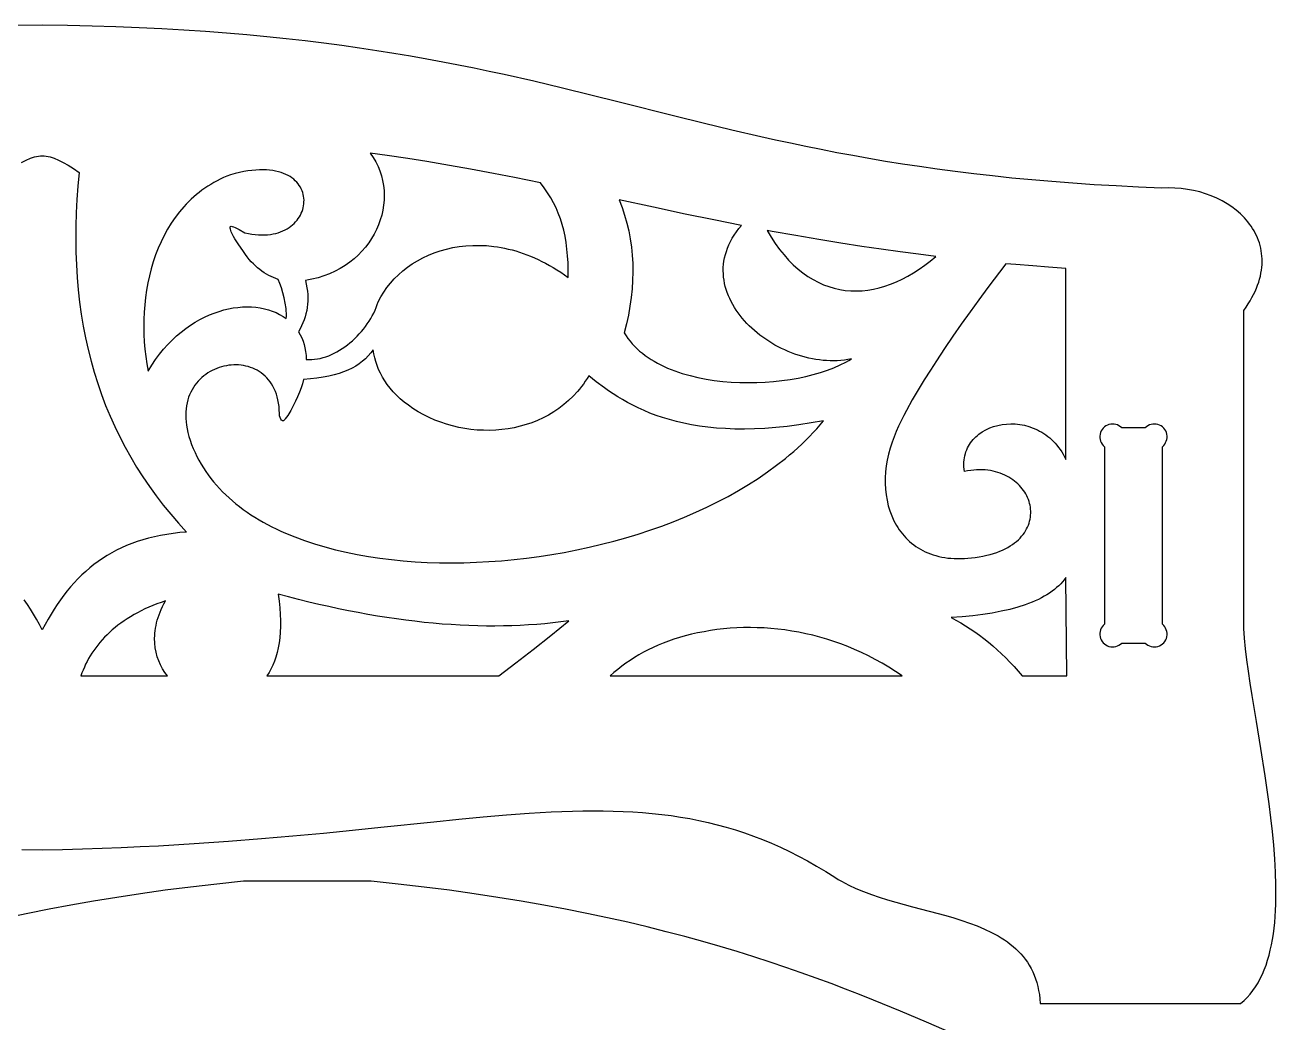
# Model space of a CAD drawing. Header units: metres. Extents: x 0 to 1337, y 0 to 1525.
# Drawn here: x 393.4 to 540.5, y 553.9 to 671.2 of the extents above; entities that cross this region are included whole.
import ezdxf

# ---------------------------------------------------------------- set-up
doc = ezdxf.new("R2010")
doc.units = ezdxf.units.M
doc.layers.add('Page1', color=7, linetype='CONTINUOUS')

msp = doc.modelspace()

# ---------------------------------------------------------------- linework, layer by layer
at = {"layer": 'Page1'}
for points in [[(536.316772, 556.172058), (536.713989, 556.514832), (537.08783, 556.883362), (537.438843, 557.276917), (537.767456, 557.694824), (538.074219, 558.136353), (538.359741, 558.600769), (538.624512, 559.087341), (538.86908, 559.595398), (539.093933, 560.124207), (539.299622, 560.673035), (539.486694, 561.241211), (539.65564, 561.827942), (539.807068, 562.432617), (539.941467, 563.054443), (540.059326, 563.692749), (540.161255, 564.346741), (540.247742, 565.015808), (540.319336, 565.699219), (540.376526, 566.39624), (540.419861, 567.106079), (540.449951, 567.828125), (540.467163, 568.561646), (540.472229, 569.305908), (540.465515, 570.060181), (540.419128, 571.595947), (540.332214, 573.163208), (540.209106, 574.756348), (540.054016, 576.369507), (539.871155, 577.99707), (539.664856, 579.633301), (539.439331, 581.272461), (539.198853, 582.908813), (538.690002, 586.15033), (538.172302, 589.312012), (537.67981, 592.348206), (537.453613, 593.804932), (537.24646, 595.213074), (537.062622, 596.567017), (536.906372, 597.860901), (536.781921, 599.089172), (536.693542, 600.245972), (536.693542, 600.245972), (536.69397, 637.630249), (536.692993, 637.630371), (536.961121, 638.008362), (537.210083, 638.384277), (537.440186, 638.757996), (537.651733, 639.129333), (537.844971, 639.498291), (538.020264, 639.864563), (538.177795, 640.228149), (538.317871, 640.588806), (538.440796, 640.946472), (538.546875, 641.301025), (538.636292, 641.652283), (538.709473, 642.000122), (538.766602, 642.34436), (538.807983, 642.684937), (538.833923, 643.021729), (538.844604, 643.354492), (538.840454, 643.683228), (538.821716, 644.00769), (538.788574, 644.327759), (538.741455, 644.643311), (538.680481, 644.954285), (538.606079, 645.260437), (538.518494, 645.561707), (538.417908, 645.85791), (538.304749, 646.148926), (538.179199, 646.43457), (538.041626, 646.714844), (537.892212, 646.989441), (537.731323, 647.258362), (537.559204, 647.521423), (537.376099, 647.778442), (537.182373, 648.029358), (536.978271, 648.273987), (536.764038, 648.512268), (536.540039, 648.743958), (536.306458, 648.968933), (535.81189, 649.398376), (535.282593, 649.799438), (534.720825, 650.171082), (534.128784, 650.512207), (533.50885, 650.821716), (532.86322, 651.098511), (532.194092, 651.341492), (531.503845, 651.549683), (530.794617, 651.721863), (530.068787, 651.856995), (529.328552, 651.954041), (528.576172, 652.01178), (527.813904, 652.029297), (527.044006, 652.005371), (527.044006, 652.005371), (524.328064, 652.118591), (521.6828, 652.251587), (519.105835, 652.403748), (516.594788, 652.574341), (514.147156, 652.762756), (511.760651, 652.968323), (509.43277, 653.190247), (507.161163, 653.42804), (504.94342, 653.680847), (502.7771, 653.94812), (500.659821, 654.229187), (498.589142, 654.523315), (496.562714, 654.829834), (494.578094, 655.148132), (492.632904, 655.477478), (490.724701, 655.8172), (488.851074, 656.166687), (487.009674, 656.525208), (485.198029, 656.89209), (483.413757, 657.266724), (481.65448, 657.648315), (479.917725, 658.036316), (476.502319, 658.828735), (473.148254, 659.638489), (469.836334, 660.460266), (463.261749, 662.118286), (459.960602, 662.943787), (456.624573, 663.759766), (453.234344, 664.560852), (449.770721, 665.341675), (448.005371, 665.722778), (446.214417, 666.096863), (444.395508, 666.463135), (442.546204, 666.820984), (440.664093, 667.169739), (438.746796, 667.508667), (436.79187, 667.837219), (434.796936, 668.154602), (432.759583, 668.460205), (430.677399, 668.753357), (428.548004, 669.033386), (426.368927, 669.299561), (424.137817, 669.55127), (421.852264, 669.787842), (419.509827, 670.008545), (417.108124, 670.21283), (414.644745, 670.399902), (412.11731, 670.569092), (409.523346, 670.719788), (406.860504, 670.851318), (404.126373, 670.962952), (401.318512, 671.054077), (398.434509, 671.124023), (395.472015, 671.172058), (395.472015, 671.172058), (392.509521, 671.124023)], [(393.025146, 655.031067), (393.565521, 655.304138), (394.072327, 655.517517), (394.315643, 655.601807), (394.553619, 655.671082), (394.787201, 655.725281), (395.017456, 655.764526), (395.245361, 655.788635), (395.471924, 655.797729), (395.471924, 655.797729), (395.698486, 655.788635), (395.926392, 655.764526), (396.156647, 655.725281), (396.390228, 655.671082), (396.628204, 655.601807), (396.871521, 655.517517), (397.378326, 655.304138), (397.918701, 655.031067), (398.500763, 654.698547), (399.132568, 654.306702), (399.822205, 653.855774), (399.822205, 653.855774), (399.666168, 652.247864), (399.545593, 650.658447), (399.46048, 649.087463), (399.410828, 647.535034), (399.396637, 646.001099), (399.417938, 644.485657), (399.47467, 642.988708), (399.566864, 641.510254), (399.694519, 640.050293), (399.857635, 638.608887), (400.056244, 637.185913), (400.290283, 635.781494), (400.559784, 634.395569), (400.864746, 633.028076), (401.2052, 631.679138), (401.581085, 630.348694), (401.992432, 629.036804), (402.43927, 627.743347), (402.921539, 626.468445), (403.439301, 625.211975), (403.992493, 623.97406), (404.581177, 622.754639), (405.205292, 621.553711), (405.864899, 620.371338), (406.559937, 619.207397), (407.290466, 618.062012), (408.056427, 616.93512), (408.85788, 615.826721), (409.694794, 614.736816), (410.567139, 613.665405), (411.474976, 612.612549), (412.418274, 611.578186), (412.418274, 611.578186), (411.622101, 611.505249), (410.847717, 611.41272), (410.094635, 611.300781), (409.362457, 611.169556), (408.650665, 611.019043), (407.958801, 610.849426), (407.286469, 610.660767), (406.633148, 610.453247), (405.998413, 610.226929), (405.381805, 609.981934), (404.782837, 609.718323), (404.20108, 609.436279), (403.636047, 609.135864), (403.087311, 608.8172), (402.554382, 608.480408), (402.036835, 608.12561), (401.53421, 607.752808), (401.046021, 607.362305), (400.571838, 606.954041), (400.111176, 606.528137), (399.663574, 606.084839), (399.228607, 605.624084), (398.805786, 605.146118), (398.394684, 604.65094), (397.994812, 604.138733), (397.605713, 603.609619), (397.226959, 603.06366), (396.858063, 602.500977), (396.498566, 601.921631), (396.14801, 601.325867), (395.805969, 600.713623), (395.471954, 600.085144)], [(426.493378, 631.862732), (426.822968, 631.846802), (427.154114, 631.852478), (427.486237, 631.879089), (427.818756, 631.925903), (428.151093, 631.992249), (428.482666, 632.077454), (428.812927, 632.180786), (429.141296, 632.301575), (429.467194, 632.439148), (429.790039, 632.592834), (430.109253, 632.761902), (430.424255, 632.945679), (430.734467, 633.143433), (431.039337, 633.354553), (431.338287, 633.578247), (431.630707, 633.813904), (431.916046, 634.060852), (432.193756, 634.318298), (432.463226, 634.585632), (432.723877, 634.862183), (432.975128, 635.147156), (433.216431, 635.440002), (433.447205, 635.739868), (433.66687, 636.046204), (433.874817, 636.358215), (434.070526, 636.675354), (434.253387, 636.996765), (434.422852, 637.321838), (434.578308, 637.649841), (434.719208, 637.980164), (434.844971, 638.312073), (434.955017, 638.644836), (434.955017, 638.644836), (435.25647, 639.221252), (435.597046, 639.780457), (435.975403, 640.320923), (436.390198, 640.84137), (436.840057, 641.340271), (437.323639, 641.816284), (437.8396, 642.267883), (438.386536, 642.693726), (438.963104, 643.092407), (439.567993, 643.462463), (440.199799, 643.802429), (440.857208, 644.111023), (441.538849, 644.386658), (442.243347, 644.627991), (442.96936, 644.833618), (443.715515, 645.002075), (444.480499, 645.131958), (445.262939, 645.221863), (446.061462, 645.270325), (446.874725, 645.276001), (447.701385, 645.237366), (448.540039, 645.153076), (448.96347, 645.093323), (449.389404, 645.021667), (449.817657, 644.937805), (450.248047, 644.841675), (450.68045, 644.733093), (451.114685, 644.611816), (451.550568, 644.477661), (451.987915, 644.330505), (452.426575, 644.170166), (452.866394, 643.99646), (453.30719, 643.809204), (453.748779, 643.608154), (454.19101, 643.39325), (454.633698, 643.164246), (455.076691, 642.920959), (455.519806, 642.663269), (455.962891, 642.39093), (456.405731, 642.103821), (456.848236, 641.801697), (457.290161, 641.484436), (457.290161, 641.484436), (457.288116, 642.373718), (457.26236, 643.228027), (457.21228, 644.049255), (457.137207, 644.839417), (457.036469, 645.600464), (456.909424, 646.334412), (456.755432, 647.043152), (456.573822, 647.72876), (456.363922, 648.393127), (456.125092, 649.038269), (455.856659, 649.666138), (455.558014, 650.278687), (455.228455, 650.87793), (454.86734, 651.465881), (454.473999, 652.044434), (454.047821, 652.61554), (454.047821, 652.61554), (450.98822, 653.234619), (450.98822, 653.234619), (448.504303, 653.720093), (445.805115, 654.225891), (445.805115, 654.225891), (443.347198, 654.665466), (440.676147, 655.115051), (440.676147, 655.115051), (438.437531, 655.470886), (436.005585, 655.833862), (436.005585, 655.833862), (434.028748, 656.112061), (434.028748, 656.112061), (434.37323, 655.610596), (434.675964, 655.092468), (434.937408, 654.55957), (435.157959, 654.013672), (435.338043, 653.456726), (435.478027, 652.890686), (435.578369, 652.317322), (435.639435, 651.738586), (435.661652, 651.156372), (435.645416, 650.57251), (435.591187, 649.988953), (435.499298, 649.407532), (435.370239, 648.8302), (435.204346, 648.258789), (435.002045, 647.69519), (434.763794, 647.141296), (434.48996, 646.598938), (434.180939, 646.070129), (433.837158, 645.556702), (433.459045, 645.060486), (433.046997, 644.583435), (432.60141, 644.12738), (432.122681, 643.694275), (431.611267, 643.28595), (431.067535, 642.904297), (430.491913, 642.55127), (429.884796, 642.228638), (429.246582, 641.938354), (428.577728, 641.682373), (427.878601, 641.462402), (427.149658, 641.280518), (426.774109, 641.204407), (426.391235, 641.138489), (426.391235, 641.138489), (426.495605, 640.714294), (426.577118, 640.299438), (426.636292, 639.893372), (426.673615, 639.495422), (426.689514, 639.104919), (426.684509, 638.721313), (426.659058, 638.343872), (426.613647, 637.971985), (426.548767, 637.605042), (426.464874, 637.24231), (426.362488, 636.883301), (426.242065, 636.527283), (426.104065, 636.173645), (425.949005, 635.821655), (425.777313, 635.470825), (425.589539, 635.120422), (425.589539, 635.120422), (425.789795, 634.774597), (425.966888, 634.410767), (426.119934, 634.029175), (426.248016, 633.630066), (426.350311, 633.213684), (426.425873, 632.780151), (426.473877, 632.329773), (426.493378, 631.862732)], [(424.144196, 636.669617), (424.160156, 636.962341), (424.16098, 637.260803), (424.147736, 637.56366), (424.121552, 637.869507), (424.034943, 638.484802), (423.910126, 639.095886), (423.756134, 639.691711), (423.581909, 640.261475), (423.396454, 640.79425), (423.208801, 641.279175), (423.208801, 641.279175), (422.927948, 641.37146), (422.649078, 641.477722), (422.372467, 641.598145), (422.09848, 641.732849), (421.827362, 641.88208), (421.559418, 642.046021), (421.294952, 642.224854), (421.034302, 642.418762), (420.77771, 642.62793), (420.525543, 642.8526), (420.278015, 643.092896), (420.035492, 643.34906), (419.798279, 643.621277), (419.56662, 643.909729), (419.340881, 644.2146), (419.121307, 644.536072), (419.121307, 644.536072), (418.501556, 645.445129), (418.106354, 646.048462), (417.954803, 646.297852), (417.859619, 646.478333), (417.859619, 646.478333), (417.687164, 646.879456), (417.575378, 647.188293), (417.548462, 647.306213), (417.544189, 647.398743), (417.565033, 647.465088), (417.613495, 647.504578), (417.692047, 647.516357), (417.803162, 647.499634), (417.949371, 647.453735), (418.133148, 647.377869), (418.623291, 647.133057), (419.293549, 646.759033), (419.293549, 646.759033), (419.707977, 646.666382), (420.11087, 646.594421), (420.502045, 646.542419), (420.881439, 646.509705), (421.248901, 646.495544), (421.60434, 646.499329), (421.947601, 646.520264), (422.278564, 646.557678), (422.597168, 646.610901), (422.903259, 646.67926), (423.196716, 646.762024), (423.477417, 646.858521), (423.745239, 646.968018), (424.000122, 647.089905), (424.241852, 647.223389), (424.470398, 647.367798), (424.685608, 647.522522), (424.887329, 647.686768), (425.075531, 647.859863), (425.25, 648.041138), (425.410675, 648.229919), (425.557434, 648.425476), (425.690125, 648.627136), (425.808685, 648.834167), (425.912933, 649.045898), (426.002808, 649.261658), (426.078156, 649.480713), (426.138885, 649.702393), (426.184845, 649.926025), (426.215942, 650.150818), (426.232056, 650.376221), (426.233063, 650.60144), (426.218842, 650.825806), (426.189301, 651.048645), (426.144287, 651.269226), (426.08371, 651.486938), (426.007416, 651.700989), (425.915344, 651.910706), (425.807312, 652.115417), (425.683258, 652.314392), (425.54303, 652.507019), (425.386505, 652.692566), (425.213593, 652.870239), (425.02417, 653.03949), (424.818085, 653.199585), (424.595276, 653.349792), (424.355591, 653.489441), (424.098907, 653.617798), (423.825104, 653.734253), (423.534088, 653.838013), (423.225739, 653.928467), (422.899902, 654.004883), (422.556519, 654.066589), (422.195435, 654.112854), (421.816528, 654.143005), (421.419678, 654.156372), (421.004791, 654.152222), (420.571716, 654.129822), (420.120392, 654.088623), (419.650635, 654.027771), (419.162384, 653.946716), (418.655457, 653.844604), (418.129791, 653.720886), (417.585266, 653.574768), (417.585266, 653.574768), (417.178131, 653.412537), (416.779968, 653.239624), (416.390686, 653.056274), (416.010254, 652.862732), (415.638641, 652.65918), (415.275818, 652.445801), (414.921722, 652.2229), (414.576355, 651.99054), (414.239624, 651.749084), (413.91153, 651.498596), (413.59201, 651.239441), (413.281036, 650.97168), (412.978577, 650.695679), (412.684601, 650.411499), (412.399017, 650.119385), (412.121826, 649.819641), (411.592499, 649.197876), (411.096222, 648.547852), (410.632721, 647.871216), (410.20166, 647.169739), (409.802765, 646.445007), (409.435669, 645.69873), (409.100098, 644.932678), (408.795746, 644.148438), (408.522278, 643.347717), (408.279358, 642.532166), (408.066711, 641.703491), (407.884033, 640.863464), (407.730957, 640.013611), (407.607208, 639.155701), (407.512482, 638.291382), (407.446442, 637.422424), (407.408783, 636.550415), (407.39917, 635.677002), (407.417328, 634.804016), (407.462891, 633.932983), (407.535614, 633.065735), (407.635132, 632.203796), (407.761169, 631.348999), (407.913361, 630.502869), (407.913361, 630.502869), (408.343445, 631.196167), (408.79184, 631.853882), (409.257233, 632.47644), (409.738281, 633.064026), (410.233643, 633.617065), (410.742004, 634.135864), (411.261993, 634.620728), (411.792328, 635.072021), (412.331635, 635.48999), (412.878571, 635.875061), (413.431854, 636.227478), (413.990082, 636.547607), (414.551971, 636.835815), (415.11615, 637.092346), (415.681305, 637.317505), (416.246124, 637.511719), (416.809204, 637.675293), (417.369263, 637.808472), (417.924988, 637.911682), (418.474976, 637.985168), (419.017914, 638.029297), (419.552521, 638.044373), (420.077393, 638.030762), (420.591217, 637.988708), (421.092682, 637.91864), (421.580444, 637.820862), (422.053131, 637.695618), (422.50946, 637.543274), (422.948059, 637.364197), (423.367584, 637.158691), (423.766754, 636.927063), (424.144196, 636.669617)], [(463.278442, 650.62793), (463.618042, 649.727051), (463.917267, 648.815918), (464.176147, 647.894531), (464.394623, 646.963013), (464.572754, 646.02124), (464.71051, 645.069275), (464.807892, 644.107117), (464.864899, 643.134705), (464.881531, 642.152161), (464.857819, 641.159363), (464.793701, 640.156372), (464.68924, 639.143127), (464.544373, 638.11969), (464.359161, 637.08606), (464.133575, 636.042236), (463.867615, 634.98822), (463.867615, 634.98822), (464.079987, 634.65033), (464.308838, 634.323425), (464.55365, 634.007507), (464.813995, 633.702393), (465.089325, 633.408081), (465.379211, 633.12439), (465.683136, 632.851257), (466.000641, 632.588684), (466.331238, 632.336487), (466.674438, 632.094604), (467.029755, 631.862915), (467.396698, 631.641418), (467.774841, 631.429932), (468.163635, 631.228455), (468.562653, 631.036804), (468.971344, 630.85498), (469.389313, 630.682861), (469.81601, 630.520325), (470.250946, 630.36731), (470.693695, 630.223755), (471.600647, 629.9646), (472.532898, 629.742188), (473.486694, 629.555725), (474.458099, 629.404541), (475.443298, 629.287964), (476.438446, 629.205261), (477.439636, 629.155762), (478.443054, 629.138733), (479.444824, 629.153503), (480.441071, 629.199341), (481.427979, 629.275513), (482.401672, 629.381409), (483.358276, 629.516235), (484.293945, 629.679382), (485.204834, 629.870056), (486.087067, 630.087585), (486.936829, 630.331299), (487.750183, 630.600464), (488.523346, 630.894348), (489.252441, 631.212341), (489.933594, 631.55365), (490.254974, 631.732788), (490.562958, 631.917603), (490.562958, 631.917603), (490.154877, 631.842712), (489.743713, 631.783936), (489.329926, 631.74115), (488.913971, 631.713867), (488.496307, 631.701904), (488.077423, 631.705017), (487.657745, 631.722778), (487.237793, 631.755005), (486.817993, 631.801331), (486.398834, 631.861511), (485.980774, 631.935303), (485.56427, 632.022339), (485.149811, 632.122314), (484.737854, 632.234985), (484.328857, 632.360046), (483.923279, 632.497253), (483.521606, 632.64624), (483.124329, 632.806702), (482.731842, 632.978455), (482.344666, 633.161133), (481.963257, 633.354431), (481.588104, 633.558105), (481.219635, 633.771912), (480.858307, 633.995422), (480.504639, 634.228394), (480.159058, 634.470642), (479.822052, 634.721741), (479.494049, 634.981445), (479.175568, 635.249512), (478.867035, 635.525574), (478.56897, 635.809448), (478.281769, 636.100708), (478.005951, 636.399109), (477.741943, 636.704407), (477.490265, 637.016296), (477.251312, 637.334473), (477.025604, 637.65863), (476.813599, 637.988525), (476.615784, 638.323792), (476.432556, 638.664185), (476.264435, 639.00946), (476.111908, 639.359253), (475.975372, 639.713318), (475.855377, 640.071289), (475.752319, 640.432983), (475.666687, 640.798035), (475.598938, 641.166199), (475.549591, 641.537109), (475.519043, 641.910583), (475.507813, 642.286255), (475.516327, 642.663818), (475.545105, 643.043091), (475.594543, 643.423645), (475.665161, 643.805298), (475.757416, 644.187683), (475.871735, 644.570557), (476.008636, 644.953613), (476.168579, 645.336548), (476.35202, 645.719055), (476.559418, 646.100952), (476.791229, 646.481812), (477.047943, 646.861389), (477.330017, 647.239441), (477.637939, 647.615601), (477.637939, 647.615601), (474.391907, 648.265259), (471.049225, 648.958435), (471.049225, 648.958435), (467.313293, 649.752991), (463.278442, 650.62793)], [(480.657043, 647.034302), (481.130371, 646.240906), (481.620789, 645.496277), (482.127563, 644.80011), (482.649872, 644.151978), (483.186981, 643.551575), (483.738129, 642.998474), (484.302551, 642.49231), (484.879456, 642.032654), (485.468109, 641.619141), (486.067719, 641.251465), (486.677521, 640.929199), (487.296783, 640.651917), (487.924683, 640.419312), (488.560516, 640.230957), (489.203491, 640.086548), (489.852814, 639.985596), (490.507751, 639.927795), (491.167542, 639.91272), (491.83139, 639.940002), (492.498566, 640.009338), (493.168243, 640.120239), (493.839752, 640.2724), (494.512238, 640.465393), (495.184967, 640.698853), (495.857178, 640.972412), (496.528107, 641.285706), (497.196991, 641.638306), (497.863037, 642.029846), (498.525513, 642.460022), (499.183655, 642.928345), (499.836639, 643.434509), (500.483765, 643.978088), (500.483765, 643.978088), (498.446503, 644.225098), (496.296021, 644.504272), (494.069641, 644.811096), (491.804688, 645.141174), (491.804688, 645.141174), (489.343536, 645.517761), (486.734192, 645.944824), (484.025909, 646.414673), (481.267914, 646.9198), (481.267914, 646.9198), (480.657043, 647.034302)], [(508.736694, 643.11792), (506.618805, 640.308411), (505.563934, 638.88739), (504.519257, 637.457825), (503.490387, 636.021545), (502.482941, 634.580383), (501.502533, 633.135986), (500.55481, 631.690186), (500.55481, 631.690186), (499.851929, 630.595337), (499.133911, 629.46167), (498.415771, 628.294189), (497.712585, 627.098022), (497.039337, 625.878235), (496.718658, 625.261108), (496.411133, 624.640015), (496.118591, 624.015564), (495.842957, 623.388367), (495.58609, 622.759155), (495.349884, 622.128418), (495.349884, 622.128418), (495.121735, 621.43396), (494.931335, 620.736633), (494.778625, 620.038452), (494.663544, 619.341614), (494.586029, 618.648193), (494.546021, 617.960266), (494.543488, 617.279846), (494.578369, 616.609192), (494.650604, 615.950256), (494.760132, 615.305176), (494.906891, 614.676025), (495.09082, 614.064941), (495.31189, 613.473999), (495.570038, 612.905273), (495.865173, 612.36084), (496.026611, 612.09845), (496.197296, 611.842834), (496.377167, 611.594421), (496.566284, 611.353333), (496.764618, 611.119934), (496.972137, 610.89447), (497.188873, 610.677124), (497.414795, 610.468201), (497.649872, 610.268005), (497.894165, 610.076782), (498.147614, 609.894714), (498.410217, 609.722168), (498.681976, 609.559387), (498.962891, 609.406555), (499.25293, 609.264038), (499.552124, 609.132019), (499.860413, 609.010742), (500.177856, 608.900574), (500.504395, 608.801697), (500.840057, 608.714355), (501.184784, 608.638916), (501.538635, 608.5755), (501.90155, 608.524475), (502.27356, 608.486084), (502.654633, 608.460571), (503.044769, 608.44812), (503.44397, 608.449158), (503.852234, 608.463806), (504.269501, 608.492432), (504.695831, 608.535217), (505.131195, 608.592407), (505.575562, 608.664368), (506.028931, 608.751221), (506.491333, 608.853394), (506.491333, 608.853394), (506.894623, 608.955688), (507.28006, 609.06842), (507.647858, 609.19104), (507.998169, 609.323242), (508.331177, 609.464539), (508.647095, 609.614563), (508.946075, 609.772827), (509.228302, 609.938904), (509.493958, 610.112427), (509.743195, 610.292969), (509.976257, 610.480042), (510.193268, 610.67334), (510.39444, 610.872314), (510.579926, 611.076599), (510.749939, 611.285706), (510.904633, 611.499329), (511.044189, 611.71698), (511.168793, 611.938232), (511.278625, 612.16272), (511.373901, 612.389893), (511.454742, 612.619446), (511.521362, 612.850952), (511.573914, 613.083923), (511.61261, 613.317932), (511.637634, 613.552612), (511.649139, 613.787537), (511.647308, 614.022217), (511.632324, 614.256348), (511.604401, 614.48938), (511.56366, 614.720947), (511.510345, 614.950623), (511.44458, 615.177979), (511.366577, 615.402649), (511.27652, 615.624084), (511.174561, 615.84198), (511.060913, 616.055847), (510.93573, 616.26532), (510.799194, 616.46991), (510.65152, 616.669189), (510.492828, 616.862793), (510.323364, 617.050293), (510.14325, 617.231201), (509.952728, 617.405212), (509.751923, 617.571777), (509.541016, 617.73053), (509.320251, 617.881042), (509.089722, 618.022888), (508.84967, 618.15564), (508.60025, 618.278931), (508.341675, 618.392212), (508.074066, 618.495178), (507.797668, 618.587402), (507.512604, 618.668335), (507.219086, 618.737732), (506.917297, 618.794983), (506.607422, 618.839844), (506.289581, 618.871765), (505.96405, 618.890381), (505.630951, 618.895264), (505.290466, 618.885986), (504.94278, 618.862061), (504.588074, 618.823181), (504.226532, 618.76886), (503.858337, 618.698669), (503.858337, 618.698669), (503.820953, 618.982422), (503.798828, 619.26001), (503.791595, 619.531372), (503.798859, 619.796387), (503.82019, 620.054932), (503.855225, 620.306885), (503.903534, 620.552124), (503.964783, 620.790649), (504.038513, 621.022278), (504.124359, 621.246887), (504.221924, 621.464478), (504.33078, 621.674805), (504.450592, 621.877869), (504.580902, 622.073486), (504.721375, 622.261658), (504.871552, 622.4422), (505.031067, 622.61499), (505.199524, 622.780029), (505.376526, 622.937073), (505.561707, 623.086121), (505.954865, 623.359741), (506.375916, 623.599976), (506.821625, 623.80603), (507.288818, 623.977051), (507.774384, 624.112183), (508.275116, 624.210693), (508.787872, 624.271606), (509.309448, 624.29425), (509.836731, 624.277649), (510.366486, 624.221069), (510.895599, 624.123596), (511.420868, 623.984436), (511.939148, 623.802795), (512.447266, 623.577759), (512.696533, 623.44873), (512.942017, 623.308594), (513.183411, 623.157166), (513.420288, 622.994385), (513.652283, 622.820129), (513.878906, 622.634338), (514.099854, 622.436829), (514.314697, 622.2276), (514.52301, 622.006409), (514.724426, 621.773315), (514.918579, 621.528137), (515.105042, 621.270691), (515.283447, 621.001038), (515.453308, 620.718933), (515.614319, 620.424316), (515.766052, 620.117126), (515.766052, 620.117126), (515.766052, 642.565552), (515.766052, 642.565552), (513.739563, 642.709473), (513.739563, 642.709473), (511.897888, 642.85083), (509.90155, 643.016785), (509.90155, 643.016785), (508.736694, 643.11792)], [(424.334595, 625.278809), (424.005646, 624.898193), (424.005646, 624.898193), (423.963501, 624.801453), (423.917389, 624.727905), (423.868164, 624.676453), (423.816681, 624.645996), (423.763824, 624.635437), (423.71048, 624.643677), (423.65744, 624.669556), (423.605652, 624.712036), (423.509125, 624.842407), (423.427887, 625.02594), (423.368805, 625.253784), (423.338837, 625.517151), (423.338837, 625.517151), (423.326477, 625.93866), (423.294739, 626.34314), (423.244324, 626.730774), (423.175903, 627.101624), (423.090179, 627.45575), (422.987885, 627.793335), (422.869751, 628.11438), (422.73642, 628.419067), (422.588654, 628.707397), (422.427094, 628.979614), (422.252533, 629.235718), (422.065613, 629.475769), (421.867065, 629.700012), (421.657562, 629.908386), (421.437866, 630.101074), (421.208649, 630.278198), (420.970612, 630.439758), (420.724457, 630.585938), (420.470917, 630.716858), (420.210693, 630.83252), (419.944489, 630.933105), (419.672974, 631.018677), (419.396912, 631.089294), (419.116974, 631.145142), (418.833862, 631.186279), (418.548279, 631.212769), (418.260986, 631.224792), (417.972626, 631.222351), (417.683929, 631.205627), (417.395599, 631.174683), (417.108337, 631.129639), (416.822845, 631.070557), (416.539856, 630.997498), (416.260071, 630.910706), (415.984161, 630.81012), (415.71286, 630.695923), (415.446869, 630.568237), (415.18689, 630.427063), (414.933624, 630.272644), (414.687805, 630.104919), (414.450104, 629.924072), (414.221252, 629.730225), (414.001923, 629.523438), (413.792877, 629.303833), (413.594757, 629.071472), (413.408325, 628.826416), (413.234253, 628.568909), (413.073242, 628.298889), (412.926025, 628.016602), (412.793304, 627.722046), (412.675781, 627.415344), (412.574127, 627.096558), (412.489105, 626.765869), (412.421387, 626.42334), (412.371674, 626.069031), (412.340698, 625.703125), (412.329132, 625.325623), (412.337738, 624.936646), (412.367157, 624.536377), (412.418121, 624.124817), (412.491364, 623.702087), (412.587524, 623.268311), (412.707367, 622.823608), (412.851593, 622.368042), (412.851593, 622.368042), (413.02713, 621.879211), (413.218353, 621.399231), (413.425079, 620.927979), (413.647003, 620.465515), (413.884003, 620.011841), (414.135773, 619.566833), (414.40213, 619.130615), (414.682861, 618.703003), (414.977753, 618.284119), (415.28653, 617.87384), (415.609039, 617.472229), (415.945007, 617.079163), (416.29422, 616.694763), (416.656494, 616.318909), (417.031586, 615.951599), (417.41925, 615.592834), (417.819305, 615.242554), (418.231476, 614.900757), (418.655609, 614.567444), (419.091431, 614.242615), (419.538757, 613.926208), (419.997345, 613.618164), (420.466949, 613.318604), (420.947418, 613.027344), (421.438446, 612.744446), (421.93988, 612.46991), (422.451477, 612.203674), (422.972992, 611.94574), (423.504242, 611.696045), (424.044952, 611.454651), (425.154022, 610.996521), (426.298401, 610.571167), (427.476349, 610.178467), (428.686035, 609.818237), (429.925781, 609.490295), (431.193726, 609.194519), (432.488159, 608.930786), (433.807281, 608.698853), (435.149323, 608.498596), (436.512512, 608.329834), (437.895111, 608.192505), (439.295288, 608.086365), (440.711334, 608.011292), (442.141449, 607.967102), (443.583862, 607.953613), (445.036804, 607.970764), (446.498505, 608.018311), (447.967194, 608.09613), (449.441101, 608.204041), (450.918457, 608.341919), (452.397491, 608.509583), (453.876434, 608.706909), (455.353516, 608.933655), (456.826965, 609.189758), (458.295013, 609.475037), (459.755859, 609.789307), (461.207764, 610.132446), (462.648956, 610.504211), (464.077667, 610.904602), (465.492096, 611.333313), (466.890503, 611.790222), (468.271118, 612.275208), (469.632172, 612.788147), (470.971863, 613.328796), (472.288452, 613.897034), (473.580139, 614.492676), (474.845184, 615.115601), (476.081787, 615.765686), (477.288208, 616.442688), (478.462677, 617.146484), (479.603394, 617.876953), (480.708588, 618.633911), (481.77652, 619.417175), (482.80542, 620.226624), (483.304657, 620.641113), (483.793457, 621.062073), (484.271637, 621.489502), (484.738922, 621.923401), (485.195129, 622.363708), (485.640045, 622.810425), (486.073395, 623.263489), (486.494995, 623.722961), (486.904633, 624.188721), (487.302063, 624.660889), (487.302063, 624.660889), (485.823669, 624.39801), (484.396942, 624.17865), (483.020721, 624.00116), (481.693817, 623.864014), (480.415009, 623.765625), (479.183136, 623.704346), (477.996979, 623.67865), (476.855347, 623.68689), (475.75705, 623.727539), (474.700897, 623.79895), (473.685669, 623.899597), (472.710205, 624.027893), (471.773315, 624.182129), (470.873779, 624.360901), (470.010406, 624.5625), (469.182007, 624.785339), (468.387421, 625.027893), (467.625397, 625.288574), (466.894775, 625.565674), (466.194336, 625.857788), (465.522919, 626.163208), (464.879303, 626.480347), (464.262329, 626.807617), (463.670746, 627.143555), (463.103424, 627.486389), (462.559113, 627.834656), (462.036652, 628.186707), (461.534851, 628.541016), (460.588379, 629.249939), (459.710175, 629.948669), (459.710175, 629.948669), (459.507019, 629.615356), (459.295715, 629.291199), (459.076508, 628.976196), (458.84964, 628.670288), (458.615234, 628.373535), (458.373596, 628.085815), (457.869293, 627.537537), (457.338379, 627.025208), (456.782532, 626.548767), (456.20343, 626.10791), (455.602692, 625.702515), (454.982056, 625.332336), (454.34314, 624.997192), (453.687653, 624.69696), (453.017212, 624.431396), (452.333527, 624.200256), (451.638245, 624.003418), (450.933044, 623.840698), (450.219604, 623.711914), (449.499573, 623.61676), (448.774628, 623.555176), (448.046448, 623.526917), (447.316681, 623.531799), (446.587006, 623.569641), (445.8591, 623.640198), (445.134613, 623.743347), (444.415222, 623.878845), (443.702606, 624.046509), (442.998413, 624.246216), (442.304321, 624.477661), (441.622009, 624.740784), (440.953156, 625.035278), (440.299377, 625.360962), (439.662415, 625.717712), (439.043854, 626.105286), (439.043854, 626.105286), (438.509979, 626.475952), (438.010834, 626.857849), (437.545837, 627.250305), (437.114532, 627.652588), (436.7164, 628.064026), (436.350922, 628.483948), (436.017548, 628.911682), (435.715851, 629.346497), (435.445221, 629.78772), (435.205231, 630.234619), (434.9953, 630.686584), (434.814972, 631.142822), (434.663696, 631.602783), (434.540985, 632.065613), (434.44632, 632.530762), (434.379181, 632.997437), (434.379181, 632.997437), (434.094482, 632.626953), (433.788727, 632.277588), (433.459961, 631.949097), (433.106201, 631.641418), (432.725464, 631.354248), (432.315796, 631.087524), (431.875153, 630.841003), (431.401611, 630.614563), (430.893188, 630.407959), (430.34787, 630.221069), (429.763733, 630.053711), (429.138733, 629.90564), (428.470917, 629.776794), (427.758331, 629.666931), (426.998993, 629.575867), (426.190857, 629.503479), (426.190857, 629.503479), (426.055359, 629.015564), (425.893433, 628.51593), (425.704559, 628.004639), (425.488098, 627.481812), (425.2435, 626.947693), (424.970093, 626.402405), (424.667328, 625.846069), (424.334595, 625.278809)], [(515.8974, 594.672058), (515.766052, 606.225342), (515.766052, 606.225342), (515.582092, 605.974731), (515.382874, 605.730835), (515.168274, 605.493652), (514.938416, 605.263123), (514.693237, 605.039368), (514.432739, 604.822266), (514.156921, 604.611816), (513.865784, 604.408142), (513.559387, 604.211121), (513.23761, 604.020813), (512.900574, 603.837219), (512.548218, 603.660339), (512.180542, 603.490112), (511.797577, 603.326599), (511.399292, 603.1698), (510.985687, 603.019714), (510.112549, 602.739624), (509.178162, 602.486328), (508.182495, 602.259766), (507.12561, 602.060059), (506.007477, 601.887146), (504.828094, 601.741028), (503.587433, 601.621765), (502.285522, 601.529236), (502.285522, 601.529236), (502.856415, 601.223389), (503.420837, 600.901123), (503.97879, 600.562561), (504.530273, 600.207642), (505.075317, 599.836304), (505.613861, 599.448669), (506.145966, 599.044617), (506.6716, 598.624207), (507.190765, 598.1875), (507.703461, 597.734375), (508.209717, 597.264893), (508.709503, 596.779053), (509.20282, 596.276855), (509.689667, 595.758301), (510.170074, 595.223328), (510.643982, 594.672058), (510.643982, 594.672058), (515.8974, 594.672058)], [(395.471893, 600.085144), (395.137878, 600.713623), (394.795807, 601.325867), (394.445282, 601.921631), (394.085785, 602.500977), (393.716888, 603.06366), (393.338135, 603.609619)], [(410.19339, 594.672058), (409.890137, 595.079163), (409.615875, 595.508789), (409.37262, 595.960327), (409.162384, 596.432922), (408.987183, 596.925903), (408.848999, 597.438538), (408.749847, 597.970093), (408.691772, 598.519836), (408.676727, 599.087097), (408.686005, 599.377014), (408.706787, 599.671082), (408.739349, 599.969116), (408.783905, 600.271057), (408.840759, 600.576843), (408.910126, 600.886353), (408.992249, 601.199524), (409.087433, 601.516235), (409.195862, 601.836365), (409.317841, 602.159912), (409.453583, 602.486755), (409.603363, 602.816711), (409.767426, 603.149841), (409.946014, 603.485962), (409.946014, 603.485962), (409.438416, 603.312561), (408.944031, 603.130432), (408.462799, 602.939819), (407.99469, 602.740906), (407.539642, 602.533875), (407.097626, 602.31897), (406.668579, 602.096375), (406.252441, 601.866394), (405.849213, 601.62915), (405.458771, 601.384949), (405.081146, 601.133911), (404.716248, 600.876282), (404.364044, 600.612244), (404.024475, 600.342102), (403.697479, 600.06604), (403.383057, 599.78418), (403.081116, 599.496887), (402.791656, 599.204285), (402.514557, 598.906555), (402.249847, 598.604004), (401.997437, 598.296814), (401.757294, 597.985168), (401.529358, 597.66925), (401.313568, 597.349426), (401.109924, 597.025757), (400.918335, 596.698486), (400.7388, 596.36792), (400.571198, 596.03418), (400.415558, 595.69751), (400.27179, 595.358093), (400.139862, 595.016235), (400.019714, 594.672058), (400.019714, 594.672058), (410.19339, 594.672058)], [(449.137421, 594.672058), (451.137939, 596.196472), (453.173828, 597.782227), (455.245117, 599.429382), (457.351776, 601.137878), (457.351776, 601.137878), (456.423737, 601.012146), (455.486694, 600.900879), (454.54068, 600.804077), (453.585693, 600.721619), (452.621735, 600.653625), (451.648804, 600.600037), (450.666901, 600.560852), (449.676025, 600.536133), (448.676178, 600.525818), (447.667328, 600.529907), (446.649536, 600.548401), (445.622742, 600.58136), (444.586975, 600.628723), (443.542236, 600.690491), (442.488525, 600.766724), (441.425842, 600.857361), (440.354187, 600.962402), (439.273529, 601.081848), (438.183899, 601.215759), (437.085327, 601.364075), (435.977753, 601.526794), (434.861176, 601.703918), (433.735657, 601.895508), (432.601135, 602.101501), (431.457672, 602.321899), (430.305206, 602.556763), (429.143738, 602.80603), (427.973328, 603.069702), (426.793915, 603.347778), (425.60556, 603.64032), (424.408173, 603.947266), (423.201843, 604.268616), (423.201843, 604.268616), (423.31485, 603.446411), (423.397278, 602.655457), (423.450043, 601.895447), (423.474152, 601.166016), (423.47052, 600.466797), (423.440155, 599.797485), (423.383972, 599.157715), (423.302948, 598.54718), (423.19809, 597.965454), (423.070282, 597.412231), (422.920532, 596.887207), (422.749786, 596.389954), (422.55899, 595.920166), (422.349152, 595.477478), (422.121185, 595.061584), (421.876099, 594.672058), (421.876099, 594.672058), (449.137421, 594.672058)], [(496.542877, 594.672058), (495.76059, 595.196289), (494.971893, 595.693115), (494.177368, 596.162903), (493.377533, 596.605896), (492.572937, 597.0224), (491.76413, 597.41272), (490.95163, 597.777161), (490.136017, 598.116089), (489.31781, 598.429688), (488.497559, 598.718384), (487.675842, 598.982422), (486.853119, 599.222107), (486.030029, 599.437744), (485.207031, 599.629639), (484.384735, 599.798096), (483.563629, 599.94342), (482.744324, 600.065918), (481.927277, 600.165894), (481.113098, 600.243652), (480.302307, 600.2995), (479.495453, 600.333679), (478.693085, 600.346619), (477.895721, 600.338501), (477.103943, 600.309692), (476.318237, 600.260498), (475.539215, 600.191223), (474.767365, 600.102173), (474.003265, 599.993591), (473.247437, 599.865906), (472.500427, 599.719238), (471.762817, 599.554077), (471.035095, 599.370605), (471.035095, 599.370605), (470.368988, 599.182922), (469.718353, 598.979065), (469.08313, 598.759583), (468.463348, 598.524841), (467.858948, 598.275208), (467.269897, 598.01123), (466.696167, 597.733215), (466.137756, 597.44165), (465.594604, 597.136963), (465.066681, 596.81958), (464.553986, 596.489929), (464.056458, 596.148376), (463.574097, 595.795349), (463.106873, 595.431396), (462.654755, 595.056824), (462.217712, 594.672058), (462.217712, 594.672058), (496.542877, 594.672058)], [(393.08075, 574.264404), (395.471832, 574.212708), (395.471832, 574.212708), (397.862946, 574.264404), (400.206573, 574.329468), (402.503571, 574.407227), (404.754822, 574.496765), (406.961151, 574.59729), (409.123444, 574.708069), (413.319366, 574.956909), (417.349457, 575.236877), (421.220612, 575.541504), (424.939667, 575.86438), (428.51355, 576.199036), (431.949158, 576.53894), (435.253357, 576.877808), (441.495056, 577.526245), (444.44632, 577.822998), (447.293732, 578.092834), (450.044128, 578.329285), (452.704468, 578.52594), (454.002991, 578.6073), (455.281586, 578.67627), (456.541077, 578.732117), (457.782349, 578.773926), (459.006287, 578.800964), (460.213715, 578.812378), (461.405487, 578.807434), (462.582489, 578.785217), (463.745575, 578.745056), (464.895599, 578.686035), (466.033447, 578.607361), (467.159943, 578.50824), (468.27594, 578.387939), (469.382355, 578.245544), (470.480011, 578.080322), (471.569763, 577.891418), (472.652496, 577.67804), (473.729034, 577.439453), (474.800293, 577.174744), (475.867065, 576.883118), (476.930267, 576.563843), (477.990753, 576.216064), (479.049347, 575.838989), (480.106934, 575.431763), (481.164398, 574.993652), (482.222534, 574.523804), (483.282288, 574.021423), (484.344452, 573.485718), (485.409912, 572.915894), (486.479523, 572.311096), (487.554169, 571.670593), (488.634674, 570.993469), (488.634674, 570.993469), (489.023804, 570.752197), (489.422882, 570.520935), (489.831421, 570.299255), (490.248932, 570.08667), (491.108765, 569.686951), (491.998444, 569.317993), (492.91391, 568.976013), (493.851196, 568.657288), (494.806305, 568.357971), (495.775208, 568.074341), (497.738373, 567.539063), (499.70874, 567.021301), (501.654205, 566.490906), (502.607605, 566.211487), (503.542786, 565.917664), (504.455719, 565.60553), (505.342407, 565.271423), (506.198853, 564.91156), (507.021088, 564.522095), (507.418091, 564.315125), (507.805054, 564.099365), (508.181427, 563.874329), (508.546753, 563.639526), (508.900513, 563.394531), (509.242218, 563.138794), (509.57135, 562.871948), (509.887421, 562.593506), (510.189911, 562.302917), (510.478333, 561.999756), (510.752197, 561.683594), (511.010986, 561.353882), (511.254242, 561.010193), (511.481384, 560.652039), (511.691986, 560.278992), (511.885498, 559.890564), (512.061462, 559.486206), (512.21936, 559.065552), (512.358643, 558.628052), (512.478882, 558.17334), (512.579529, 557.700806), (512.660156, 557.210083), (512.720154, 556.700623), (512.759094, 556.172058), (512.759094, 556.172058), (536.316772, 556.172058)], [(502.390198, 552.691956), (499.398651, 553.971802), (496.328033, 555.263733), (493.158844, 556.560486), (491.531189, 557.208435), (489.871613, 557.854797), (488.177643, 558.498718), (486.446838, 559.139343), (484.676788, 559.775635), (482.865051, 560.406799), (481.009216, 561.03186), (479.106781, 561.649963), (477.155365, 562.260132), (475.152527, 562.861511), (473.095825, 563.453125), (470.982788, 564.034119), (468.811066, 564.603577), (466.578125, 565.160583), (464.281586, 565.704224), (461.919006, 566.233582), (459.487976, 566.747742), (456.985992, 567.24585), (454.410675, 567.726868), (451.759583, 568.190002), (449.030243, 568.634338), (446.220245, 569.058899), (443.327179, 569.46283), (440.348572, 569.845215), (437.282013, 570.205078), (434.125031, 570.541565), (434.125031, 570.541565), (426.627655, 570.547729), (426.627655, 570.547729), (419.130249, 570.541565), (419.130249, 570.541565), (415.973267, 570.205078), (412.906708, 569.845215), (409.928101, 569.46283), (407.035034, 569.058899), (404.225037, 568.634338), (401.495728, 568.190002), (398.844604, 567.726868), (396.269287, 567.24585), (393.767303, 566.747742), (391.336273, 566.233582)]]:
    msp.add_lwpolyline(points, dxfattribs=at)
msp.add_lwpolyline([(522.34314, 623.822021, 1.05633), (520.321899, 621.611206), (520.321899, 621.611206), (520.321899, 600.732849), (520.321899, 600.732849, 1.05633), (522.34314, 598.522034), (522.34314, 598.522034), (525.100708, 598.522034), (525.100708, 598.522034, 1.05633), (527.121948, 600.732849), (527.121948, 600.732849), (527.121948, 621.611206), (527.121948, 621.611206, 1.05633), (525.100708, 623.822021), (525.100708, 623.822021), (522.34314, 623.822021)], format="xyb", dxfattribs=at)

doc.saveas('drawing.dxf')
